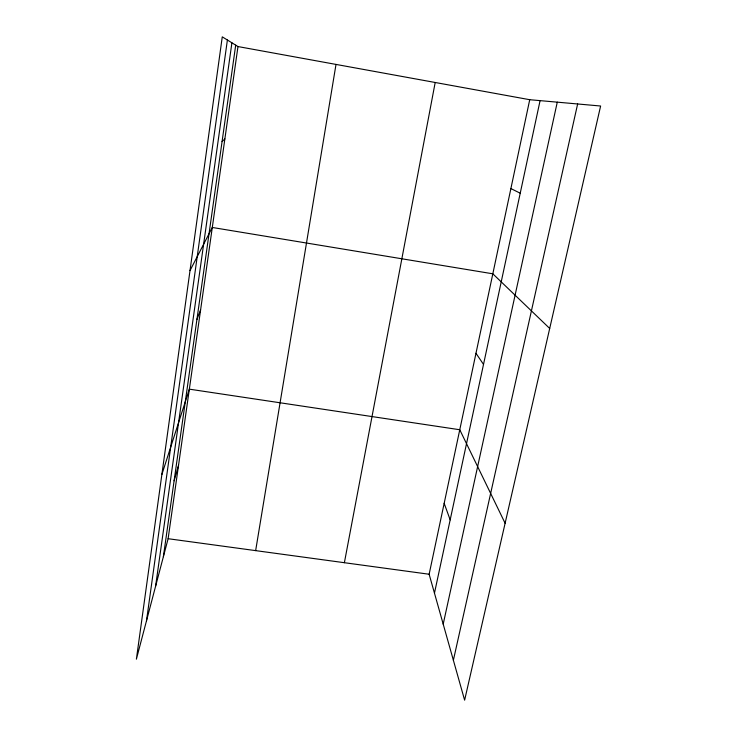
<?xml version="1.0" encoding="UTF-8"?>
<svg xmlns="http://www.w3.org/2000/svg" width="737" height="737" viewBox="0 0 737 737"><rect width="100%" height="100%" fill="white"/><g stroke="black" fill="none" stroke-linecap="round" stroke-linejoin="round"><path stroke-width="1.11" d="M146.488 620.83L227.392 40.01M155.59 586.274L231.906 42.801M163.374 556.702L235.702 45.15M168.119 538.71L237.977 46.56L222.27 36.85L136.382 659.182L168.119 538.71L429.137 574.243L464.623 700.15L600.618 106.017L529.728 99.707L237.977 46.56M255.647 550.631L336.008 64.414M344.382 562.709L435.189 82.489M429.137 574.243L529.728 99.707M434.462 593.147L540.083 100.628M443.204 624.138L557.273 102.157M453.375 660.241L577.642 103.972M174.107 480.791L178.529 465.36M161.864 474.536L189.345 389.154L459.768 429.745L505.112 523.252M196.908 319.536L200.593 309.918M190.017 270.58L212.293 227.466L492.823 273.805L549.701 328.453M222.067 141.568L224.859 138.943M510.888 188.571L520.23 193.214M475.973 353.29L483.518 364.4M444.171 503.343L450.178 519.852"/></g></svg>
